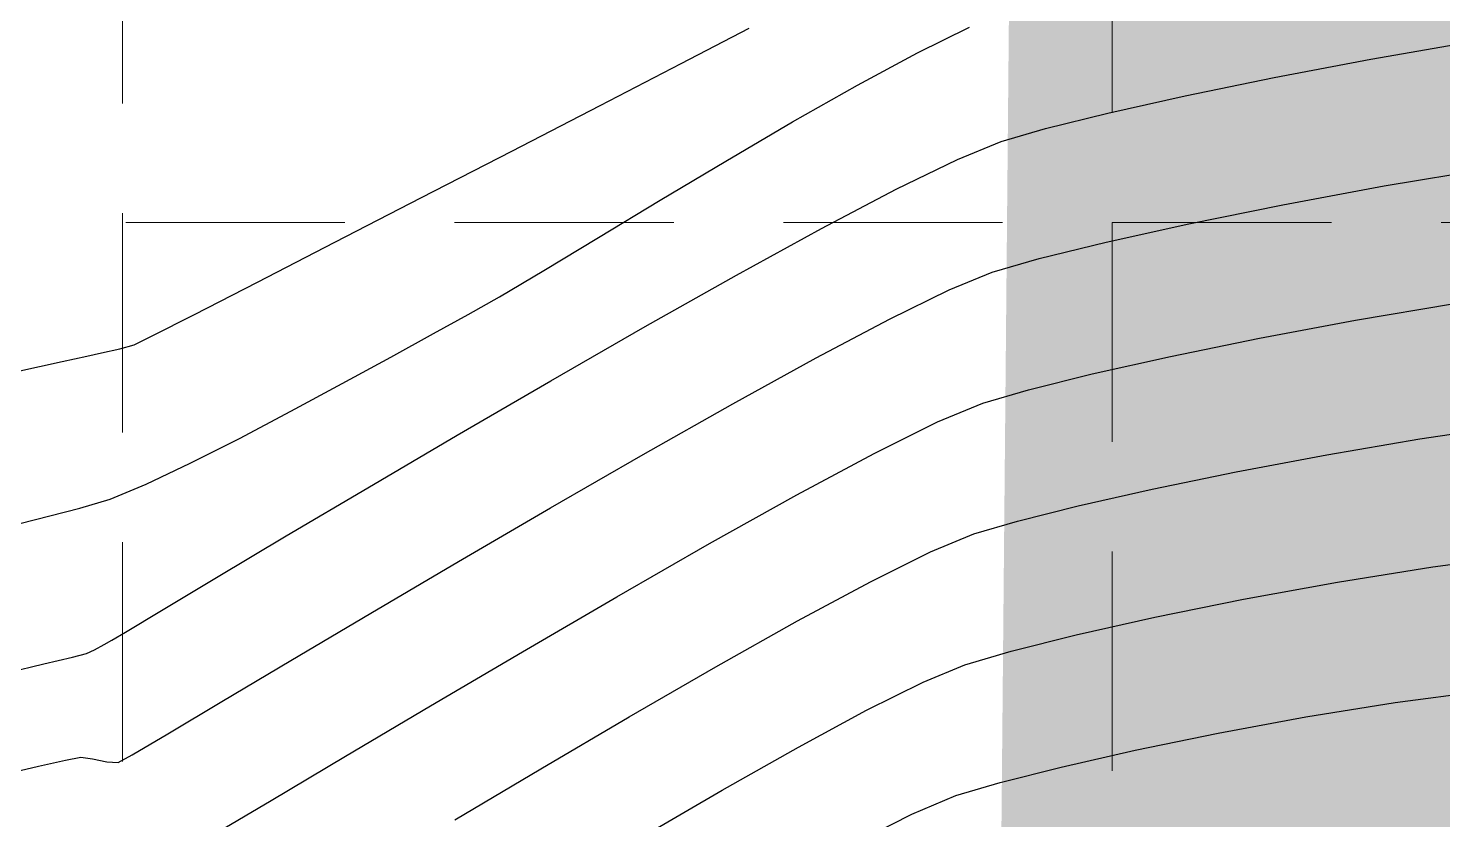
# Model space of a CAD drawing. Header units: inches. Extents: x 2547543 to 2548696, y 7125653 to 7126375.
# Drawn here: x 2547775.81 to 2547801.61, y 7125949.49 to 7125963.92 of the extents above; entities that cross this region are included whole.
import ezdxf

# ---------------------------------------------------------------- set-up
doc = ezdxf.new("R2010")
doc.units = ezdxf.units.IN
doc.header["$MEASUREMENT"] = 0
doc.linetypes.add('HIDDEN', pattern=[0.375, 0.25, -0.125])
for name, color, linetype in [('EROSION BLANKET', 84, 'Continuous'), ('GRID', 254, 'HIDDEN'), ('V-TOPO-MAJR-E', 6, 'Continuous'), ('V-TOPO-MINR-E', 14, 'Continuous')]:
    doc.layers.add(name, color=color, linetype=linetype)

msp = doc.modelspace()

# ---------------------------------------------------------------- linework, layer by layer
at = {"layer": 'EROSION BLANKET', "ltscale": 60, "const_width": 10}
msp.add_lwpolyline([(2547798.490799192, 7125941.568912889), (2547798.689095833, 7125963.076533443), (2547818.022886099, 7125963.47298637), (2547818.575709255, 7125942.011274741)], dxfattribs=at)
at = {"layer": 'GRID', "color": 252, "linetype": 'HIDDEN', "lineweight": 0, "ltscale": 16}
for p, q in [((2547777.52313214, 7126356.547205457), (2547777.52313214, 7125726.296813901)), ((2547795.583313599, 7126356.376313465), (2547795.583313599, 7125726.296813901)), ((2547561.583313602, 7125960.37631347), (2548677.583313586, 7125960.37631347))]:
    msp.add_line(p, q, dxfattribs=at)
at = {"layer": 'V-TOPO-MAJR-E', "color": 35}
for points, elevation in [([(2547792.02927215, 7125963.471772232), (2547792.976814047, 7125963.937899902)], 585), ([(2547787.332271774, 7125960.781236064), (2547788.532197922, 7125961.497498305)], 585), ([(2547786.207185642, 7125960.102784713), (2547787.332271774, 7125960.781236064)], 585), ([(2547785.212113958, 7125959.502282063), (2547786.207185642, 7125960.102784713)], 585), ([(2547782.4196243, 7125957.92301012), (2547783.201898377, 7125958.352364365)], 585), ([(2547778.759916729, 7125955.98487005), (2547779.656035647, 7125956.438541346)], 585), ([(2547777.958336182, 7125955.605084724), (2547778.759916729, 7125955.98487005)], 585), ([(2547777.300493838, 7125955.331171459), (2547777.958336182, 7125955.605084724)], 585), ([(2547801.434518455, 7125954.098649913), (2547803.122408835, 7125954.323171954)], 580), ([(2547796.36126264, 7125953.177042894), (2547797.976812821, 7125953.50521177)], 580), ([(2547791.102441313, 7125951.482580014), (2547792.134214547, 7125951.996913237)], 580)]:
    msp.add_lwpolyline(points, dxfattribs=dict(at, elevation=elevation))
at = {"layer": 'V-TOPO-MAJR-E', "color": 35, "extrusion": (0.4741712314623689, -0.8804326454950774, 0), "elevation": -5065841.18712373}
msp.add_lwpolyline([(5622084.90938046, 585), (5622086.151269449, 585)], dxfattribs=at)
at = {"layer": 'V-TOPO-MAJR-E', "color": 35, "extrusion": (-0.4932851783301577, 0.8698676524850115, 0), "elevation": 4941857.098497357}
msp.add_lwpolyline([(-5731371.430655638, 585.0000000000009), (-5731372.791877524, 585.0000000000009)], dxfattribs=at)
at = {"layer": 'V-TOPO-MAJR-E', "color": 35, "extrusion": (0.5051939369374973, -0.8630058435964336, 0), "elevation": -4862619.094518954}
msp.add_lwpolyline([(5798748.93492098, 585), (5798750.348111566, 585)], dxfattribs=at)
at = {"layer": 'V-TOPO-MAJR-E', "color": 35, "extrusion": (0.5117525332513474, -0.859132902821693, 0), "elevation": -4818310.736105775}
msp.add_lwpolyline([(5835612.989514359, 585), (5835613.932189004, 585)], dxfattribs=at)
at = {"layer": 'V-TOPO-MAJR-E', "color": 35, "extrusion": (0.4947027563246708, -0.8690622433892601, 0), "elevation": -4932505.96579986}
msp.add_lwpolyline([(5739414.141533026, 585), (5739414.796859495, 585)], dxfattribs=at)
at = {"layer": 'V-TOPO-MAJR-E', "color": 35, "extrusion": (-0.4780253706726943, 0.878346028051151, 0), "elevation": 5041152.205376032}
msp.add_lwpolyline([(-5644224.138510043, 585.0000000000009), (-5644224.856693158, 585.0000000000009)], dxfattribs=at)
at = {"layer": 'V-TOPO-MAJR-E', "color": 35, "extrusion": (0.4795698980545359, -0.8775036825449578, 0), "elevation": -5031214.563857434}
msp.add_lwpolyline([(5653082.362209599, 585), (5653083.370222501, 585)], dxfattribs=at)
at = {"layer": 'V-TOPO-MAJR-E', "color": 35, "extrusion": (0.4745549836177366, -0.8802258616534564, 0), "elevation": -5063389.602729688}
msp.add_lwpolyline([(5624280.747860786, 585), (5624281.81303758, 585)], dxfattribs=at)
at = {"layer": 'V-TOPO-MAJR-E', "color": 35, "extrusion": (0.4657959286312252, -0.8848921701939592, 0), "elevation": -5118957.666777602}
msp.add_lwpolyline([(5573751.765681429, 585.0000000000009), (5573752.829604793, 585.0000000000009)], dxfattribs=at)
at = {"layer": 'V-TOPO-MAJR-E', "color": 35, "extrusion": (-0.2509304444105806, 0.9680051198562478, 0), "elevation": 6258646.335598862}
msp.add_lwpolyline([(-4254378.901766056, 585.0000000000009), (-4254380.028549386, 585.0000000000009)], dxfattribs=at)
at = {"layer": 'V-TOPO-MAJR-E', "color": 35, "extrusion": (0.2817426957996235, -0.959489996489573, 0), "elevation": -6119465.210752335}
msp.add_lwpolyline([(4452252.117279161, 585), (4452252.698258991, 585)], dxfattribs=at)
at = {"layer": 'V-TOPO-MAJR-E', "color": 35, "extrusion": (0.1584876667261903, -0.9873609570444276, 0), "elevation": -6632093.754059169}
msp.add_lwpolyline([(3644973.737843656, 580), (3644975.501038264, 580)], dxfattribs=at)
at = {"layer": 'V-TOPO-MAJR-E', "color": 35, "extrusion": (0.1799107584759983, -0.9836829362068812, 0), "elevation": -6551302.600828424}
msp.add_lwpolyline([(3788261.094680536, 580.0000000000009), (3788262.839954399, 580.0000000000009)], dxfattribs=at)
at = {"layer": 'V-TOPO-MAJR-E', "color": 35, "extrusion": (0.2186118283893327, -0.9758119022067077, 0), "elevation": -6396611.503826847}
msp.add_lwpolyline([(4043986.193973307, 580.0000000000009), (4043987.666769148, 580.0000000000009)], dxfattribs=at)
at = {"layer": 'V-TOPO-MAJR-E', "color": 35, "extrusion": (0.2425228899943808, -0.9701456838170098, 0), "elevation": -6295313.817328349}
msp.add_lwpolyline([(4199937.711209572, 580.0000000000009), (4199938.929233547, 580.0000000000009)], dxfattribs=at)
at = {"layer": 'V-TOPO-MAJR-E', "color": 35, "extrusion": (0.3825139646068105, -0.9239497101470295, 0), "elevation": -5609455.21181718}
msp.add_lwpolyline([(5079807.953859514, 580.0000000000009), (5079808.775547658, 580.0000000000009)], dxfattribs=at)
at = {"layer": 'V-TOPO-MAJR-E', "color": 35, "extrusion": (0.280857473208855, -0.9597494880137928, 0), "elevation": -6123562.408001036}
msp.add_lwpolyline([(4446619.885354545, 580), (4446620.769978259, 580)], dxfattribs=at)
at = {"layer": 'V-TOPO-MAJR-E', "color": 35, "extrusion": (-0.4755015395431119, 0.8797148889794525, 0), "elevation": 5057327.025725754}
msp.add_lwpolyline([(-5629729.255316327, 580), (-5629730.667503314, 580)], dxfattribs=at)
at = {"layer": 'V-TOPO-MAJR-E', "color": 35, "extrusion": (-0.4919003281250228, 0.8706515188010041, 0), "elevation": 4950961.22838426}
msp.add_lwpolyline([(-5723493.055997591, 580.0000000000005), (-5723494.653473215, 580.0000000000005)], dxfattribs=at)
at = {"layer": 'V-TOPO-MAJR-E', "color": 35, "extrusion": (0.5018847354625865, -0.8649345133070189, 0), "elevation": -4884783.97505266}
msp.add_lwpolyline([(5780074.015002565, 580), (5780075.723040794, 580)], dxfattribs=at)
at = {"layer": 'V-TOPO-MINR-E', "color": 35, "extrusion": (0.4598022526167945, -0.8880213333521451, 0), "elevation": -5156528.876287911}
msp.add_lwpolyline([(5539023.813094079, 586), (5539025.210840018, 586)], dxfattribs=at)
at = {"layer": 'V-TOPO-MINR-E', "color": 35, "extrusion": (-0.1714143710593151, 0.985199022225631, 0), "elevation": 6583762.541864201}
msp.add_lwpolyline([(-3731582.896099596, 584), (-3731584.773743605, 584)], dxfattribs=at)
at = {"layer": 'V-TOPO-MINR-E', "color": 35, "extrusion": (0.4591114794210317, -0.888378663332158, 0), "elevation": -5160835.14006721}
msp.add_lwpolyline([(5535010.127178052, 586.0000000000009), (5535011.789604592, 586.0000000000009)], dxfattribs=at)
at = {"layer": 'V-TOPO-MINR-E', "color": 35, "extrusion": (-0.1861476816669024, 0.9825217761505531, 0), "elevation": 6527147.051179852}
msp.add_lwpolyline([(-3829749.040851229, 584.0000000000009), (-3829750.839205, 584.0000000000009)], dxfattribs=at)
at = {"layer": 'V-TOPO-MINR-E', "color": 35, "extrusion": (0.200901010309491, -0.9796115475312783, 0), "elevation": -6468820.360509948}
msp.add_lwpolyline([(3927464.384084235, 584.0000000000009), (3927466.038946575, 584.0000000000009)], dxfattribs=at)
at = {"layer": 'V-TOPO-MINR-E', "color": 35, "extrusion": (0.2176473450408205, -0.9760274756361536, 0), "elevation": -6400614.137915182}
msp.add_lwpolyline([(4037665.206048117, 584.0000000000009), (4037666.653194457, 584.0000000000009)], dxfattribs=at)
at = {"layer": 'V-TOPO-MINR-E', "color": 35}
for points, elevation in [([(2547784.629954381, 7125961.67951937), (2547786.242108091, 7125962.511509644)], 586), ([(2547793.557341656, 7125961.855163605), (2547794.363856357, 7125962.089538984)], 584), ([(2547781.401165082, 7125960.016490177), (2547782.982857841, 7125960.830579144)], 586), ([(2547790.278706809, 7125960.267506122), (2547791.64404235, 7125960.984664218)], 584), ([(2547798.695713329, 7125960.699415131), (2547800.548765671, 7125961.042615459)], 583), ([(2547779.985222717, 7125959.289053683), (2547781.401165082, 7125960.016490177)], 586), ([(2547794.25193195, 7125959.718566492), (2547795.472627627, 7125960.018997623)], 583), ([(2547787.059842804, 7125958.479123844), (2547788.728695036, 7125959.418342616)], 584), ([(2547796.647222254, 7125957.933504407), (2547798.272102622, 7125958.265550709)], 582), ([(2547776.876193322, 7125957.941855692), (2547777.143302181, 7125957.998859163)], 586), ([(2547777.473969601, 7125958.071839823), (2547777.735364115, 7125958.144671154)], 586), ([(2547775.177787278, 7125957.566238797), (2547776.424021928, 7125957.841757026)], 586), ([(2547776.424021928, 7125957.841757026), (2547776.876193322, 7125957.941855692)], 586), ([(2547788.659234774, 7125957.07072962), (2547790.178987331, 7125957.90709537)], 583), ([(2547783.628960045, 7125956.498321072), (2547785.337985883, 7125957.491799948)], 584), ([(2547792.397277311, 7125956.739380089), (2547793.225377363, 7125957.083192016)], 582), ([(2547791.239805059, 7125956.164884611), (2547792.397277311, 7125956.739380089)], 582), ([(2547801.198520805, 7125956.431348681), (2547802.887260994, 7125956.68160927)], 581), ([(2547785.332928549, 7125955.173349569), (2547787.022401756, 7125956.145655527)], 583), ([(2547789.828235359, 7125955.409141899), (2547791.239805059, 7125956.164884611)], 582), ([(2547788.23784297, 7125954.521588269), (2547789.828235359, 7125955.409141899)], 582), ([(2547793.059395217, 7125954.697206222), (2547793.85631661, 7125954.9309443)], 581), ([(2547786.543902644, 7125953.551660035), (2547788.23784297, 7125954.521588269)], 582), ([(2547778.237882948, 7125953.301858636), (2547779.237226741, 7125953.900455997)], 584), ([(2547789.84373462, 7125953.109965371), (2547791.170758777, 7125953.823611289)], 581), ([(2547780.593070528, 7125952.387805265), (2547782.053822663, 7125953.252947962)], 583), ([(2547777.331060949, 7125952.757401266), (2547777.580549093, 7125952.906857011)], 584), ([(2547776.86562356, 7125952.517671764), (2547777.011646342, 7125952.585355378)], 584), ([(2547775.43624881, 7125952.172773282), (2547776.089438921, 7125952.325999252)], 584), ([(2547779.337439298, 7125951.641336609), (2547780.593070528, 7125952.387805265)], 583), ([(2547783.146477211, 7125951.562425024), (2547784.82168914, 7125952.548793515)], 582), ([(2547777.699300637, 7125950.670327322), (2547778.351369243, 7125951.055018469)], 583), ([(2547775.988778282, 7125950.462881736), (2547776.483551128, 7125950.573609181)], 583), ([(2547776.483551128, 7125950.573609181), (2547776.762185849, 7125950.623768231)], 583), ([(2547776.762185849, 7125950.623768231), (2547776.974645417, 7125950.595782994)], 583), ([(2547777.238543004, 7125950.542731932), (2547777.445673752, 7125950.528739642)], 583), ([(2547777.445673752, 7125950.528739642), (2547777.699300637, 7125950.670327322)], 583), ([(2547780.2381571, 7125949.83692739), (2547781.593541612, 7125950.641990876)], 582), ([(2547792.727430925, 7125949.925234633), (2547793.539288139, 7125950.164517405)], 579), ([(2547779.155598429, 7125949.19667088), (2547780.2381571, 7125949.83692739)], 582), ([(2547791.924610812, 7125949.588944815), (2547792.727430925, 7125949.925234633)], 579), ([(2547790.8369084, 7125949.037036404), (2547791.924610812, 7125949.588944815)], 579)]:
    msp.add_lwpolyline(points, dxfattribs=dict(at, elevation=elevation))
at = {"layer": 'V-TOPO-MINR-E', "color": 35, "extrusion": (0.240166043769377, -0.9707318226061025, 0), "elevation": -6305504.474294873}
msp.add_lwpolyline([(4184639.189546978, 584.0000000000005), (4184640.364865134, 584.0000000000005)], dxfattribs=at)
at = {"layer": 'V-TOPO-MINR-E', "color": 35, "extrusion": (-0.3792756824946825, 0.9252837168502387, 0), "elevation": 5627220.331162492}
msp.add_lwpolyline([(-5060135.075600071, 584), (-5060135.938552428, 584)], dxfattribs=at)
at = {"layer": 'V-TOPO-MINR-E', "color": 35, "extrusion": (0.4581425041026544, -0.8888787577248933, 0), "elevation": -5166867.535004821}
msp.add_lwpolyline([(5529375.711814264, 586.0000000000009), (5529377.564818992, 586.0000000000009)], dxfattribs=at)
at = {"layer": 'V-TOPO-MINR-E', "color": 35, "extrusion": (-0.4380237624516316, 0.898963393875255, 0), "elevation": 5289984.789530141}
msp.add_lwpolyline([(-5411711.664801481, 584.0000000000005), (-5411712.904922657, 584.0000000000005)], dxfattribs=at)
at = {"layer": 'V-TOPO-MINR-E', "color": 35, "extrusion": (0.165194540870169, -0.9862610017975435, 0), "elevation": -6607174.73477808}
msp.add_lwpolyline([(3689966.184299532, 583), (3689968.125469475, 583)], dxfattribs=at)
at = {"layer": 'V-TOPO-MINR-E', "color": 35, "extrusion": (0.1982837641815081, -0.9801446571103737, 0), "elevation": -6479285.19054747}
msp.add_lwpolyline([(3910171.838169162, 583.0000000000005), (3910173.589885722, 583.0000000000005)], dxfattribs=at)
at = {"layer": 'V-TOPO-MINR-E', "color": 35, "extrusion": (0.2159298825040812, -0.9764088722670303, 0), "elevation": -6407705.408920503}
msp.add_lwpolyline([(4026397.813826324, 583.0000000000009), (4026399.356366665, 583.0000000000009)], dxfattribs=at)
at = {"layer": 'V-TOPO-MINR-E', "color": 35, "extrusion": (0.4804658896255251, -0.8770134143252044, 0), "elevation": -5025436.421713164}
msp.add_lwpolyline([(5658225.323301481, 584.0000000000005), (5658227.090676694, 584.0000000000005)], dxfattribs=at)
at = {"layer": 'V-TOPO-MINR-E', "color": 35, "extrusion": (0.2783418856235751, -0.9604820637094232, 0), "elevation": -6135198.64013532}
msp.add_lwpolyline([(4430562.849966334, 583), (4430563.745946042, 583)], dxfattribs=at)
at = {"layer": 'V-TOPO-MINR-E', "color": 35, "extrusion": (0.4558989418833392, -0.8900315470755246, 0), "elevation": -5180798.371019069}
msp.add_lwpolyline([(5516320.569723876, 586), (5516321.861639159, 586)], dxfattribs=at)
at = {"layer": 'V-TOPO-MINR-E', "color": 35, "extrusion": (-0.3801788536616967, 0.924912990085272, 0), "elevation": 5622275.308969805}
msp.add_lwpolyline([(-5065625.460609672, 583.0000000000009), (-5065626.305953555, 583.0000000000009)], dxfattribs=at)
at = {"layer": 'V-TOPO-MINR-E', "color": 35, "extrusion": (0.4395556064003082, -0.8982153800075221, 0), "elevation": -5280749.578409022}
msp.add_lwpolyline([(5420720.58526111, 583), (5420721.801306663, 583)], dxfattribs=at)
at = {"layer": 'V-TOPO-MINR-E', "color": 35, "extrusion": (0.166282001287183, -0.9860782403277791, 0), "elevation": -6603099.423043222}
msp.add_lwpolyline([(3697248.819479473, 582), (3697250.652778649, 582)], dxfattribs=at)
at = {"layer": 'V-TOPO-MINR-E', "color": 35, "extrusion": (-0.4535974007510701, 0.8912067089244073, 0), "elevation": 5195036.343605654}
msp.add_lwpolyline([(-5502913.05612071, 586.0000000000009), (-5502913.935155538, 586.0000000000009)], dxfattribs=at)
at = {"layer": 'V-TOPO-MINR-E', "color": 35, "extrusion": (0.4667027493319009, -0.8844142376545309, 0), "elevation": -5113237.948707826}
msp.add_lwpolyline([(5579006.05571759, 583), (5579007.568845454, 583)], dxfattribs=at)
at = {"layer": 'V-TOPO-MINR-E', "color": 35, "extrusion": (0.183670971684165, -0.9829877792529238, 0), "elevation": -6536773.306210385}
msp.add_lwpolyline([(3813286.244293099, 582.0000000000009), (3813288.02570058, 582.0000000000009)], dxfattribs=at)
at = {"layer": 'V-TOPO-MINR-E', "color": 35, "extrusion": (-0.4435094381907956, 0.8962697017280485, 0), "elevation": 5256816.908804621}
msp.add_lwpolyline([(-5443925.684258388, 586.0000000000009), (-5443926.037513112, 586.0000000000009)], dxfattribs=at)
at = {"layer": 'V-TOPO-MINR-E', "color": 35, "extrusion": (-0.4974318609466433, 0.8675030511272912, 0), "elevation": 4914440.264372946}
msp.add_lwpolyline([(-5754889.850492855, 584.0000000000009), (-5754891.83533535, 584.0000000000009)], dxfattribs=at)
at = {"layer": 'V-TOPO-MINR-E', "color": 35, "extrusion": (-0.2155203760815562, 0.9764993433145077, 0), "elevation": 6409395.41827626}
msp.add_lwpolyline([(-4023691.855201794, 586.0000000000009), (-4023692.193827131, 586.0000000000009)], dxfattribs=at)
at = {"layer": 'V-TOPO-MINR-E', "color": 35, "extrusion": (0.2181176255325375, -0.9759224874097573, 0), "elevation": -6398663.236611038}
msp.add_lwpolyline([(4040747.601101531, 582), (4040749.065472112, 582)], dxfattribs=at)
at = {"layer": 'V-TOPO-MINR-E', "color": 35, "extrusion": (0.2412166752557666, -0.970471285293158, 0), "elevation": -6300966.552954531}
msp.add_lwpolyline([(4191460.70446131, 582), (4191461.903669611, 582)], dxfattribs=at)
at = {"layer": 'V-TOPO-MINR-E', "color": 35, "extrusion": (0.2798564011099087, -0.9600418713565622, 0), "elevation": -6128200.930527898}
msp.add_lwpolyline([(4440232.879686635, 582), (4440233.743123444, 582)], dxfattribs=at)
at = {"layer": 'V-TOPO-MINR-E', "color": 35, "extrusion": (0.4920200121398598, -0.8705838889239177, 0), "elevation": -4950180.411894191}
msp.add_lwpolyline([(5724175.36340595, 583), (5724177.243561371, 583)], dxfattribs=at)
at = {"layer": 'V-TOPO-MINR-E', "color": 35, "extrusion": (0.5064892116433473, -0.8622462980430248, 0), "elevation": -4853904.689023182}
msp.add_lwpolyline([(5806035.200497381, 584.0000000000009), (5806037.091324851, 584.0000000000009)], dxfattribs=at)
at = {"layer": 'V-TOPO-MINR-E', "color": 35, "extrusion": (0.1674718736166696, -0.985876854149301, 0), "elevation": -6598630.469023938}
msp.add_lwpolyline([(3705213.779839218, 581), (3705215.50546423, 581)], dxfattribs=at)
at = {"layer": 'V-TOPO-MINR-E', "color": 35, "extrusion": (0.1853744519402038, -0.9826679564165451, 0), "elevation": -6530151.824462537}
msp.add_lwpolyline([(3824609.461380133, 581), (3824611.139777503, 581)], dxfattribs=at)
at = {"layer": 'V-TOPO-MINR-E', "color": 35, "extrusion": (0.2023137939069851, -0.9793207486799012, 0), "elevation": -6463141.750964466}
msp.add_lwpolyline([(3936788.890107852, 581.0000000000009), (3936790.455377305, 581.0000000000009)], dxfattribs=at)
at = {"layer": 'V-TOPO-MINR-E', "color": 35, "extrusion": (0.5095584789783191, -0.8604360269661551, 0), "elevation": -4833184.95374797}
msp.add_lwpolyline([(5823292.760142067, 584), (5823294.487006485, 584)], dxfattribs=at)
at = {"layer": 'V-TOPO-MINR-E', "color": 35, "extrusion": (-0.2204849153451644, 0.9753903844642082, 0), "elevation": 6388837.834166788}
msp.add_lwpolyline([(-4056260.339513253, 581.0000000000009), (-4056261.725660176, 581.0000000000009)], dxfattribs=at)
at = {"layer": 'V-TOPO-MINR-E', "color": 35, "extrusion": (0.503647665705638, -0.8639091554262299, 0), "elevation": -4872991.779765074}
msp.add_lwpolyline([(5790023.822202681, 583), (5790025.764158163, 583)], dxfattribs=at)
at = {"layer": 'V-TOPO-MINR-E', "color": 35, "extrusion": (0.2436091070438007, -0.9698734984343691, 0), "elevation": -6290609.052291622}
msp.add_lwpolyline([(4206985.258277092, 581), (4206986.39936188, 581)], dxfattribs=at)
at = {"layer": 'V-TOPO-MINR-E', "color": 35, "extrusion": (0.5119840566489214, -0.8589949509381961, 0), "elevation": -4816736.071788804}
msp.add_lwpolyline([(5836904.286331605, 584), (5836905.771227366, 584)], dxfattribs=at)
at = {"layer": 'V-TOPO-MINR-E', "color": 35, "extrusion": (-0.3829825239388921, 0.9237555879979271, 0), "elevation": 5606880.255003154}
msp.add_lwpolyline([(-5082653.331695185, 581.0000000000009), (-5082654.191088909, 581.0000000000009)], dxfattribs=at)
at = {"layer": 'V-TOPO-MINR-E', "color": 35, "extrusion": (0.5071484613125098, -0.8618587112678934, 0), "elevation": -4849461.138785196}
msp.add_lwpolyline([(5809744.385116503, 583.0000000000009), (5809746.243231693, 583.0000000000009)], dxfattribs=at)
at = {"layer": 'V-TOPO-MINR-E', "color": 35, "extrusion": (0.4453012444133875, -0.8953808138015292, 0), "elevation": -5245907.754852872}
msp.add_lwpolyline([(5454439.437156787, 581.0000000000009), (5454440.659839549, 581.0000000000009)], dxfattribs=at)
at = {"layer": 'V-TOPO-MINR-E', "color": 35, "extrusion": (0.5032127084698752, -0.8641625831025157, 0), "elevation": -4875903.86091073}
msp.add_lwpolyline([(5787570.195206465, 582), (5787572.188134111, 582)], dxfattribs=at)
at = {"layer": 'V-TOPO-MINR-E', "color": 35, "extrusion": (-0.5150721800656965, 0.8571468073337092, 0), "elevation": 4795698.430586925}
msp.add_lwpolyline([(-5854199.517744387, 584), (-5854200.28463035, 584)], dxfattribs=at)
at = {"layer": 'V-TOPO-MINR-E', "color": 35, "extrusion": (0.4894601734042472, -0.8720256525189406, 0), "elevation": -4966972.251824999}
msp.add_lwpolyline([(5709606.636436256, 581), (5709608.345837997, 581)], dxfattribs=at)
at = {"layer": 'V-TOPO-MINR-E', "color": 35, "extrusion": (-0.4696320260608277, 0.8828622543171739, 0), "elevation": 5094716.883733472}
msp.add_lwpolyline([(-5595911.706273403, 584.0000000000009), (-5595911.90710286, 584.0000000000009)], dxfattribs=at)
at = {"layer": 'V-TOPO-MINR-E', "color": 35, "extrusion": (0.479877037111391, -0.8773357562833016, 0), "elevation": -5029233.314804625}
msp.add_lwpolyline([(5654837.085426398, 584.0000000000009), (5654837.247405277, 584.0000000000009)], dxfattribs=at)
at = {"layer": 'V-TOPO-MINR-E', "color": 35, "extrusion": (0.2335513466465204, -0.9723444700719992, 0), "elevation": -6333843.801539807}
msp.add_lwpolyline([(4141591.753423629, 584), (4141592.293630502, 584)], dxfattribs=at)
at = {"layer": 'V-TOPO-MINR-E', "color": 35, "extrusion": (-0.2526014666401115, 0.9675704103843115, 0), "elevation": 6251288.628974533}
msp.add_lwpolyline([(-4265179.305283374, 584.0000000000009), (-4265179.564610727, 584.0000000000009)], dxfattribs=at)
at = {"layer": 'V-TOPO-MINR-E', "color": 35, "extrusion": (0.4992285068335808, -0.8664703676206783, 0), "elevation": -4902497.910635123}
msp.add_lwpolyline([(5765059.794104416, 581), (5765061.624081282, 581)], dxfattribs=at)
at = {"layer": 'V-TOPO-MINR-E', "color": 35, "extrusion": (0.1319311289850922, -0.9912588850571373, 0), "elevation": -6727528.632185861}
msp.add_lwpolyline([(3465664.9672027, 579), (3465666.556550441, 579)], dxfattribs=at)
at = {"layer": 'V-TOPO-MINR-E', "color": 35, "extrusion": (-0.5110793954954693, 0.85953350807283, 0), "elevation": 4822876.689001075}
msp.add_lwpolyline([(-5831827.62167356, 583), (-5831828.768888934, 583)], dxfattribs=at)
at = {"layer": 'V-TOPO-MINR-E', "color": 35, "extrusion": (0.5098745511670297, -0.8602487675505383, 0), "elevation": -4831041.260919968}
msp.add_lwpolyline([(5825066.861055624, 582), (5825068.666272507, 582)], dxfattribs=at)
at = {"layer": 'V-TOPO-MINR-E', "color": 35, "extrusion": (0.1595628162151677, -0.9871877773156861, 0), "elevation": -6628118.082095502}
msp.add_lwpolyline([(3652193.01647475, 579), (3652194.662333226, 579)], dxfattribs=at)
at = {"layer": 'V-TOPO-MINR-E', "color": 35, "extrusion": (0.5054731156992287, -0.8628423548396974, 0), "elevation": -4860734.936189534}
msp.add_lwpolyline([(5800313.301988426, 581.0000000000009), (5800315.170185803, 581.0000000000009)], dxfattribs=at)
at = {"layer": 'V-TOPO-MINR-E', "color": 35, "extrusion": (0.1817423930935127, -0.9833461763553276, 0), "elevation": -6544233.914078549}
msp.add_lwpolyline([(3800454.344349911, 579.0000000000005), (3800455.974960438, 579.0000000000005)], dxfattribs=at)
at = {"layer": 'V-TOPO-MINR-E', "color": 35, "extrusion": (0.2014614436604571, -0.9794964454852527, 0), "elevation": -6466560.772248019}
msp.add_lwpolyline([(3931161.455827272, 579.0000000000009), (3931162.998972067, 579.0000000000009)], dxfattribs=at)
at = {"layer": 'V-TOPO-MINR-E', "color": 35, "extrusion": (-0.1970860341063739, -0.9803861969449699, 0), "elevation": -7488314.863937832}
msp.add_lwpolyline([(1093380.036675759, 583), (1093380.305852934, 583)], dxfattribs=at)
at = {"layer": 'V-TOPO-MINR-E', "color": 35, "extrusion": (0.2213763619657846, -0.9751884465900905, 0), "elevation": -6385123.035000114}
msp.add_lwpolyline([(4062096.897310369, 579), (4062098.280552769, 579)], dxfattribs=at)
at = {"layer": 'V-TOPO-MINR-E', "color": 35, "extrusion": (0.226218205021673, -0.9740766518692316, 0), "elevation": -6364868.657291101}
msp.add_lwpolyline([(4093748.275097874, 583), (4093748.827648437, 583)], dxfattribs=at)
at = {"layer": 'V-TOPO-MINR-E', "color": 35, "extrusion": (0.509297643394782, -0.8605904429126096, 0), "elevation": -4834943.848567724}
msp.add_lwpolyline([(5821827.484996652, 581), (5821829.308929835, 581)], dxfattribs=at)
at = {"layer": 'V-TOPO-MINR-E', "color": 35, "extrusion": (0.2453343184129977, -0.969438534518218, 0), "elevation": -6283109.493121313}
msp.add_lwpolyline([(4218169.361639345, 579.0000000000005), (4218170.512518017, 579.0000000000005)], dxfattribs=at)

doc.saveas('drawing.dxf')
